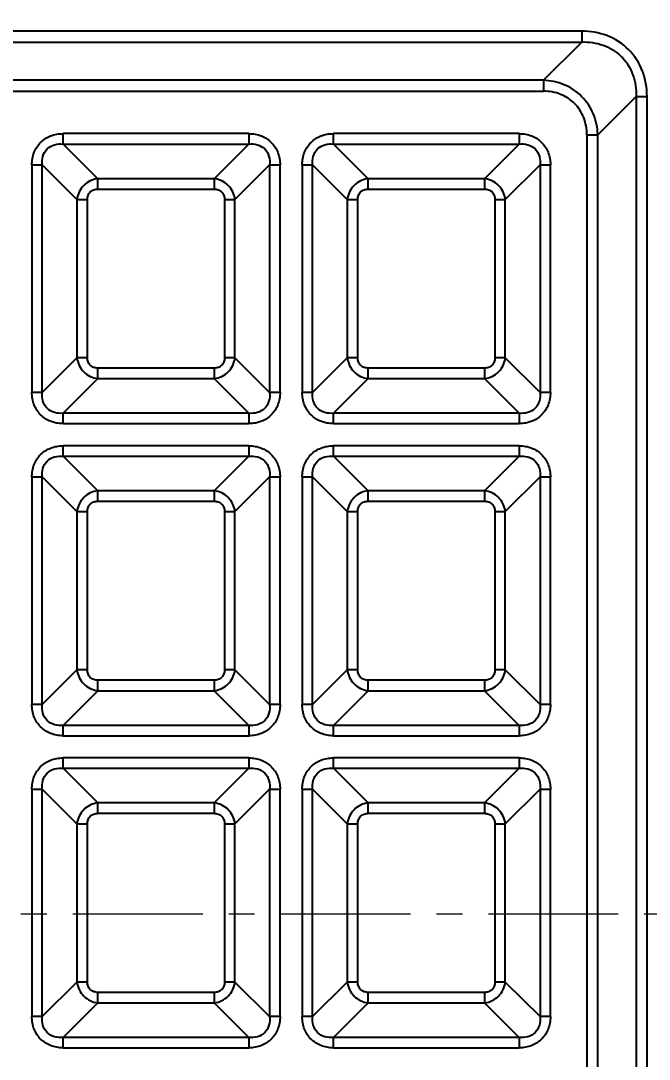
# Model space of a CAD drawing. Header units: millimetres. Extents: x -174 to 1895, y -261 to 458.
# Drawn here: x 1181.3 to 1233.8, y 182.8 to 269.8 of the extents above; entities that cross this region are included whole.
import ezdxf

# ---------------------------------------------------------------- set-up
doc = ezdxf.new("R2010")
doc.units = ezdxf.units.MM
doc.header["$LTSCALE"] = 16.335
doc.header["$PDMODE"] = 3
doc.header["$PDSIZE"] = 0.3125
doc.linetypes.add('CENTER', pattern=[0.6, 0.375, -0.075, 0.075, -0.075])
doc.layers.get('Defpoints').update_dxf_attribs({"linetype": 'CONTINUOUS'})
doc.layers.add('250', color=7, linetype='CONTINUOUS')
doc.layers.add('center', color=1, linetype='CENTER', lineweight=9)
doc.layers.add('dim', color=82, linetype='CONTINUOUS', lineweight=9)
doc.styles.get("Standard").update_dxf_attribs({"font": 'txt', "width": 0.8})
doc.dimstyles.get("Standard").update_dxf_attribs({"dimtxt": 0.15625, "dimasz": 0.1875, "dimexe": 0.125, "dimexo": 0.0625, "dimtad": 0, "dimtih": 1, "dimtoh": 1, "dimdsep": 46, "dimtxsty": 'Standard', "dimcen": 0.09, "dimadec": 0, "dimazin": 0, "dimtp": 0.01, "dimtm": 0.01, "dimtfac": 1, "dimtofl": 0, "dimtmove": 0, "dimatfit": 3, "dimfxl": 0, "dimtolj": 1, "dimarcsym": 0})

# ---------------------------------------------------------------- blocks, each defined once
blk = doc.blocks.new('*D69')
at = {"layer": 'Defpoints', "color": 0}
for p in [(1052.86, 267.497), (1085.162, 267.497), (1234.028, 194.997)]:
    blk.add_point(p, dxfattribs=at)
at = {"layer": 'dim', "color": 6, "lineweight": -2}
blk.add_line((1085.162, 267.497), (1052.86, 267.497), dxfattribs=at)
at = {"layer": 'dim', "color": 4, "insert": (1049.027, 267.497), "char_height": 2.5, "attachment_point": 5}
blk.add_mtext('\\A1;72.50', dxfattribs=at)
blk = doc.blocks.new('*D70')
at = {"layer": 'Defpoints', "color": 0}
for p in [(1052.86, 231.497), (1085.162, 231.497), (1234.028, 194.997)]:
    blk.add_point(p, dxfattribs=at)
at = {"layer": 'dim', "color": 6, "lineweight": -2}
blk.add_line((1085.162, 231.497), (1052.86, 231.497), dxfattribs=at)
at = {"layer": 'dim', "color": 4, "insert": (1049.027, 231.497), "char_height": 2.5, "attachment_point": 5}
blk.add_mtext('\\A1;36.50', dxfattribs=at)
blk = doc.blocks.new('*D71')
at = {"layer": 'Defpoints', "color": 0}
for p in [(1052.86, 194.997), (1077.207, 194.997), (1234.028, 194.997)]:
    blk.add_point(p, dxfattribs=at)
at = {"layer": 'dim', "color": 6, "lineweight": -2}
blk.add_line((1077.207, 194.997), (1052.86, 194.997), dxfattribs=at)
at = {"layer": 'dim', "color": 4, "insert": (1050.36, 194.997), "char_height": 2.5, "attachment_point": 5}
blk.add_mtext('\\A1;0.00', dxfattribs=at)
blk = doc.blocks.new('*D72')
at = {"layer": 'Defpoints', "color": 0}
for p in [(1089.028, 347.298), (1089.028, 235.75), (1234.028, 194.997)]:
    blk.add_point(p, dxfattribs=at)
at = {"layer": 'dim', "color": 6, "lineweight": -2}
blk.add_line((1089.028, 235.75), (1089.028, 347.298), dxfattribs=at)
at = {"layer": 'dim', "color": 4, "insert": (1089.028, 351.632), "char_height": 2.5, "attachment_point": 5, "rotation": 90}
blk.add_mtext('\\A1;145.00', dxfattribs=at)
blk = doc.blocks.new('*D73')
at = {"layer": 'Defpoints', "color": 0}
for p in [(1234.028, 347.298), (1234.028, 319.956), (1234.028, 194.997)]:
    blk.add_point(p, dxfattribs=at)
at = {"layer": 'dim', "color": 6, "lineweight": -2}
blk.add_line((1234.028, 319.956), (1234.028, 347.298), dxfattribs=at)
at = {"layer": 'dim', "color": 4, "insert": (1234.028, 349.798), "char_height": 2.5, "attachment_point": 5, "rotation": 90}
blk.add_mtext('\\A1;0.00', dxfattribs=at)

msp = doc.modelspace()

# ---------------------------------------------------------------- linework, layer by layer
at = {"layer": '250', "color": 7, "linetype": 'Continuous'}
for p, q in [((1228.198, 268.884), (1134.332, 268.884)), ((1228.198, 268.884), (1228.198, 267.973)), ((1134.332, 267.973), (1228.198, 267.973)), ((1224.99, 264.766), (1228.198, 267.973)), ((1224.99, 264.766), (1137.54, 264.766)), ((1224.99, 264.766), (1224.99, 263.855)), ((1137.54, 263.855), (1224.99, 263.855)), ((1232.752, 263.419), (1229.544, 260.211)), ((1232.752, 263.419), (1232.752, 154.479)), ((1232.752, 263.419), (1233.663, 263.419)), ((1233.663, 154.479), (1233.663, 263.419)), ((1184.823, 259.431), (1184.823, 260.301)), ((1200.359, 260.301), (1184.823, 260.301)), ((1200.359, 260.301), (1200.359, 259.431)), ((1207.436, 259.431), (1207.436, 260.301)), ((1222.971, 260.301), (1207.436, 260.301)), ((1222.971, 260.301), (1222.971, 259.431)), ((1228.633, 260.211), (1228.633, 157.687)), ((1228.633, 260.211), (1229.544, 260.211)), ((1229.544, 157.687), (1229.544, 260.211)), ((1184.823, 259.431), (1187.724, 256.53)), ((1184.823, 259.431), (1200.359, 259.431)), ((1197.458, 256.53), (1200.359, 259.431)), ((1207.436, 259.431), (1210.337, 256.53)), ((1207.436, 259.431), (1222.971, 259.431)), ((1220.07, 256.53), (1222.971, 259.431)), ((1182.212, 257.69), (1182.212, 238.637)), ((1182.212, 257.69), (1183.082, 257.69)), ((1183.082, 238.637), (1183.082, 257.69)), ((1185.984, 254.789), (1183.082, 257.69)), ((1202.1, 257.69), (1199.198, 254.789)), ((1202.1, 257.69), (1202.1, 238.637)), ((1202.1, 257.69), (1202.97, 257.69)), ((1202.97, 238.637), (1202.97, 257.69)), ((1204.825, 257.69), (1204.825, 238.637)), ((1204.825, 257.69), (1205.695, 257.69)), ((1205.695, 238.637), (1205.695, 257.69)), ((1208.596, 254.789), (1205.695, 257.69)), ((1224.712, 257.69), (1221.811, 254.789)), ((1224.712, 257.69), (1224.712, 238.637)), ((1224.712, 257.69), (1225.582, 257.69)), ((1225.582, 238.637), (1225.582, 257.69)), ((1187.724, 255.66), (1187.724, 256.53)), ((1197.458, 256.53), (1187.724, 256.53)), ((1197.458, 256.53), (1197.458, 255.66)), ((1210.337, 255.66), (1210.337, 256.53)), ((1220.07, 256.53), (1210.337, 256.53)), ((1220.07, 256.53), (1220.07, 255.66)), ((1187.724, 255.66), (1197.458, 255.66)), ((1210.337, 255.66), (1220.07, 255.66)), ((1185.984, 254.789), (1185.984, 241.538)), ((1185.984, 254.789), (1186.854, 254.789)), ((1186.854, 241.538), (1186.854, 254.789)), ((1198.328, 254.789), (1198.328, 241.538)), ((1198.328, 254.789), (1199.198, 254.789)), ((1199.198, 241.538), (1199.198, 254.789)), ((1208.596, 254.789), (1208.596, 241.538)), ((1208.596, 254.789), (1209.466, 254.789)), ((1209.466, 241.538), (1209.466, 254.789)), ((1220.941, 254.789), (1220.941, 241.538)), ((1220.941, 254.789), (1221.811, 254.789)), ((1221.811, 241.538), (1221.811, 254.789)), ((1183.082, 238.637), (1185.984, 241.538)), ((1186.854, 241.538), (1185.984, 241.538)), ((1199.198, 241.538), (1198.328, 241.538)), ((1199.198, 241.538), (1202.1, 238.637)), ((1205.695, 238.637), (1208.596, 241.538)), ((1209.466, 241.538), (1208.596, 241.538)), ((1221.811, 241.538), (1220.941, 241.538)), ((1221.811, 241.538), (1224.712, 238.637)), ((1187.724, 239.798), (1187.724, 240.668)), ((1197.458, 240.668), (1187.724, 240.668)), ((1197.458, 240.668), (1197.458, 239.798)), ((1210.337, 239.798), (1210.337, 240.668)), ((1220.07, 240.668), (1210.337, 240.668)), ((1220.07, 240.668), (1220.07, 239.798)), ((1187.724, 239.798), (1184.823, 236.896)), ((1187.724, 239.798), (1197.458, 239.798)), ((1200.359, 236.896), (1197.458, 239.798)), ((1210.337, 239.798), (1207.436, 236.896)), ((1210.337, 239.798), (1220.07, 239.798)), ((1222.971, 236.896), (1220.07, 239.798)), ((1183.082, 238.637), (1182.212, 238.637)), ((1202.97, 238.637), (1202.1, 238.637)), ((1205.695, 238.637), (1204.825, 238.637)), ((1225.582, 238.637), (1224.712, 238.637)), ((1184.823, 236.026), (1184.823, 236.896)), ((1200.359, 236.896), (1184.823, 236.896)), ((1200.359, 236.896), (1200.359, 236.026)), ((1207.436, 236.026), (1207.436, 236.896)), ((1222.971, 236.896), (1207.436, 236.896)), ((1222.971, 236.896), (1222.971, 236.026)), ((1184.823, 236.026), (1200.359, 236.026)), ((1207.436, 236.026), (1222.971, 236.026)), ((1184.823, 233.301), (1184.823, 234.171)), ((1200.359, 234.171), (1184.823, 234.171)), ((1200.359, 234.171), (1200.359, 233.301)), ((1207.436, 233.301), (1207.436, 234.171)), ((1222.971, 234.171), (1207.436, 234.171)), ((1222.971, 234.171), (1222.971, 233.301)), ((1184.823, 233.301), (1187.724, 230.4)), ((1184.823, 233.301), (1200.359, 233.301)), ((1197.458, 230.4), (1200.359, 233.301)), ((1207.436, 233.301), (1210.337, 230.4)), ((1207.436, 233.301), (1222.971, 233.301)), ((1220.07, 230.4), (1222.971, 233.301)), ((1182.212, 231.56), (1182.212, 212.507)), ((1182.212, 231.56), (1183.082, 231.56)), ((1183.082, 212.507), (1183.082, 231.56)), ((1185.984, 228.659), (1183.082, 231.56)), ((1202.1, 231.56), (1199.198, 228.659)), ((1202.1, 231.56), (1202.1, 212.507)), ((1202.1, 231.56), (1202.97, 231.56)), ((1202.97, 212.507), (1202.97, 231.56)), ((1204.825, 231.56), (1204.825, 212.507)), ((1204.825, 231.56), (1205.695, 231.56)), ((1205.695, 212.507), (1205.695, 231.56)), ((1208.596, 228.659), (1205.695, 231.56)), ((1224.712, 231.56), (1221.811, 228.659)), ((1224.712, 231.56), (1224.712, 212.507)), ((1224.712, 231.56), (1225.582, 231.56)), ((1225.582, 212.507), (1225.582, 231.56)), ((1187.724, 229.53), (1187.724, 230.4)), ((1197.458, 230.4), (1187.724, 230.4)), ((1197.458, 230.4), (1197.458, 229.53)), ((1210.337, 229.53), (1210.337, 230.4)), ((1220.07, 230.4), (1210.337, 230.4)), ((1220.07, 230.4), (1220.07, 229.53)), ((1187.724, 229.53), (1197.458, 229.53)), ((1210.337, 229.53), (1220.07, 229.53)), ((1185.984, 228.659), (1185.984, 215.408)), ((1185.984, 228.659), (1186.854, 228.659)), ((1186.854, 215.408), (1186.854, 228.659)), ((1198.328, 228.659), (1198.328, 215.408)), ((1198.328, 228.659), (1199.198, 228.659)), ((1199.198, 215.408), (1199.198, 228.659)), ((1208.596, 228.659), (1208.596, 215.408)), ((1208.596, 228.659), (1209.466, 228.659)), ((1209.466, 215.408), (1209.466, 228.659)), ((1220.941, 228.659), (1220.941, 215.408)), ((1220.941, 228.659), (1221.811, 228.659)), ((1221.811, 215.408), (1221.811, 228.659)), ((1183.082, 212.507), (1185.984, 215.408)), ((1186.854, 215.408), (1185.984, 215.408)), ((1199.198, 215.408), (1198.328, 215.408)), ((1199.198, 215.408), (1202.1, 212.507)), ((1205.695, 212.507), (1208.596, 215.408)), ((1209.466, 215.408), (1208.596, 215.408)), ((1221.811, 215.408), (1220.941, 215.408)), ((1221.811, 215.408), (1224.712, 212.507)), ((1187.724, 213.668), (1187.724, 214.538)), ((1197.458, 214.538), (1187.724, 214.538)), ((1197.458, 214.538), (1197.458, 213.668)), ((1210.337, 213.668), (1210.337, 214.538)), ((1220.07, 214.538), (1210.337, 214.538)), ((1220.07, 214.538), (1220.07, 213.668)), ((1187.724, 213.668), (1184.823, 210.766)), ((1187.724, 213.668), (1197.458, 213.668)), ((1200.359, 210.766), (1197.458, 213.668)), ((1210.337, 213.668), (1207.436, 210.766)), ((1210.337, 213.668), (1220.07, 213.668)), ((1222.971, 210.766), (1220.07, 213.668)), ((1183.082, 212.507), (1182.212, 212.507)), ((1202.97, 212.507), (1202.1, 212.507)), ((1205.695, 212.507), (1204.825, 212.507)), ((1225.582, 212.507), (1224.712, 212.507)), ((1184.823, 209.896), (1184.823, 210.766)), ((1200.359, 210.766), (1184.823, 210.766)), ((1200.359, 210.766), (1200.359, 209.896)), ((1207.436, 209.896), (1207.436, 210.766)), ((1222.971, 210.766), (1207.436, 210.766)), ((1222.971, 210.766), (1222.971, 209.896)), ((1184.823, 209.896), (1200.359, 209.896)), ((1207.436, 209.896), (1222.971, 209.896)), ((1184.823, 207.171), (1184.823, 208.041)), ((1200.359, 208.041), (1184.823, 208.041)), ((1200.359, 208.041), (1200.359, 207.171)), ((1207.436, 207.171), (1207.436, 208.041)), ((1222.971, 208.041), (1207.436, 208.041)), ((1222.971, 208.041), (1222.971, 207.171)), ((1184.823, 207.171), (1187.724, 204.27)), ((1184.823, 207.171), (1200.359, 207.171)), ((1197.458, 204.27), (1200.359, 207.171)), ((1207.436, 207.171), (1210.337, 204.27)), ((1207.436, 207.171), (1222.971, 207.171)), ((1220.07, 204.27), (1222.971, 207.171)), ((1182.212, 205.43), (1182.212, 186.377)), ((1182.212, 205.43), (1183.082, 205.43)), ((1183.082, 186.377), (1183.082, 205.43)), ((1185.984, 202.529), (1183.082, 205.43)), ((1202.1, 205.43), (1199.198, 202.529)), ((1202.1, 205.43), (1202.1, 186.377)), ((1202.1, 205.43), (1202.97, 205.43)), ((1202.97, 186.377), (1202.97, 205.43)), ((1204.825, 205.43), (1204.825, 186.377)), ((1204.825, 205.43), (1205.695, 205.43)), ((1205.695, 186.377), (1205.695, 205.43)), ((1208.596, 202.529), (1205.695, 205.43)), ((1224.712, 205.43), (1221.811, 202.529)), ((1224.712, 205.43), (1224.712, 186.377)), ((1224.712, 205.43), (1225.582, 205.43)), ((1225.582, 186.377), (1225.582, 205.43)), ((1187.724, 203.4), (1187.724, 204.27)), ((1197.458, 204.27), (1187.724, 204.27)), ((1197.458, 204.27), (1197.458, 203.4)), ((1210.337, 203.4), (1210.337, 204.27)), ((1220.07, 204.27), (1210.337, 204.27)), ((1220.07, 204.27), (1220.07, 203.4)), ((1187.724, 203.4), (1197.458, 203.4)), ((1210.337, 203.4), (1220.07, 203.4)), ((1185.984, 202.529), (1185.984, 189.278)), ((1185.984, 202.529), (1186.854, 202.529)), ((1186.854, 189.278), (1186.854, 202.529)), ((1198.328, 202.529), (1198.328, 189.278)), ((1198.328, 202.529), (1199.198, 202.529)), ((1199.198, 189.278), (1199.198, 202.529)), ((1208.596, 202.529), (1208.596, 189.278)), ((1208.596, 202.529), (1209.466, 202.529)), ((1209.466, 189.278), (1209.466, 202.529)), ((1220.941, 202.529), (1220.941, 189.278)), ((1220.941, 202.529), (1221.811, 202.529)), ((1221.811, 189.278), (1221.811, 202.529)), ((1183.082, 186.377), (1185.984, 189.278)), ((1186.854, 189.278), (1185.984, 189.278)), ((1199.198, 189.278), (1198.328, 189.278)), ((1199.198, 189.278), (1202.1, 186.377)), ((1205.695, 186.377), (1208.596, 189.278)), ((1209.466, 189.278), (1208.596, 189.278)), ((1221.811, 189.278), (1220.941, 189.278)), ((1221.811, 189.278), (1224.712, 186.377)), ((1187.724, 187.538), (1187.724, 188.408)), ((1197.458, 188.408), (1187.724, 188.408)), ((1197.458, 188.408), (1197.458, 187.538)), ((1210.337, 187.538), (1210.337, 188.408)), ((1220.07, 188.408), (1210.337, 188.408)), ((1220.07, 188.408), (1220.07, 187.538)), ((1187.724, 187.538), (1184.823, 184.636)), ((1187.724, 187.538), (1197.458, 187.538)), ((1200.359, 184.636), (1197.458, 187.538)), ((1210.337, 187.538), (1207.436, 184.636)), ((1210.337, 187.538), (1220.07, 187.538)), ((1222.971, 184.636), (1220.07, 187.538)), ((1183.082, 186.377), (1182.212, 186.377)), ((1202.97, 186.377), (1202.1, 186.377)), ((1205.695, 186.377), (1204.825, 186.377)), ((1225.582, 186.377), (1224.712, 186.377)), ((1184.823, 183.766), (1184.823, 184.636)), ((1200.359, 184.636), (1184.823, 184.636)), ((1200.359, 184.636), (1200.359, 183.766)), ((1207.436, 183.766), (1207.436, 184.636)), ((1222.971, 184.636), (1207.436, 184.636)), ((1222.971, 184.636), (1222.971, 183.766)), ((1184.823, 183.766), (1200.359, 183.766)), ((1207.436, 183.766), (1222.971, 183.766))]:
    msp.add_line(p, q, dxfattribs=at)
for points, knots in [([(1233.663, 263.419), (1233.655, 263.779), (1233.596, 264.499), (1233.23, 265.895), (1232.223, 267.446), (1230.367, 268.653), (1228.914, 268.87), (1228.198, 268.884)], [0, 0, 0, 0, 0.125487, 0.250842, 0.50051, 0.750085, 1, 1, 1, 1]), ([(1228.198, 267.973), (1228.802, 267.992), (1229.729, 267.868), (1230.829, 267.341), (1231.549, 266.769), (1232.121, 266.05), (1232.646, 264.95), (1232.771, 264.023), (1232.752, 263.419)], [0, 0, 0, 0, 0.249358, 0.374695, 0.500086, 0.625488, 0.750756, 1, 1, 1, 1]), ([(1229.544, 260.211), (1229.527, 260.801), (1229.284, 261.988), (1228.281, 263.503), (1226.766, 264.505), (1225.58, 264.748), (1224.99, 264.766)], [0, 0, 0, 0, 0.24998, 0.500039, 0.750072, 1, 1, 1, 1]), ([(1228.633, 260.211), (1228.633, 260.7), (1228.463, 261.665), (1227.676, 262.897), (1226.444, 263.684), (1225.478, 263.855), (1224.99, 263.855)], [0, 0, 0, 0, 0.255707, 0.5, 0.744293, 1, 1, 1, 1]), ([(1182.212, 257.69), (1182.212, 258.046), (1182.33, 258.741), (1182.896, 259.617), (1183.772, 260.184), (1184.467, 260.301), (1184.823, 260.301)], [0, 0, 0, 0, 0.259814, 0.5, 0.740186, 1, 1, 1, 1]), ([(1200.359, 260.301), (1200.715, 260.301), (1201.41, 260.184), (1202.286, 259.617), (1202.852, 258.741), (1202.97, 258.046), (1202.97, 257.69)], [0, 0, 0, 0, 0.259814, 0.5, 0.740186, 1, 1, 1, 1]), ([(1204.825, 257.69), (1204.825, 258.046), (1204.942, 258.741), (1205.509, 259.617), (1206.385, 260.184), (1207.08, 260.301), (1207.436, 260.301)], [0, 0, 0, 0, 0.259814, 0.5, 0.740186, 1, 1, 1, 1]), ([(1222.971, 260.301), (1223.327, 260.301), (1224.022, 260.184), (1224.898, 259.617), (1225.465, 258.741), (1225.582, 258.046), (1225.582, 257.69)], [0, 0, 0, 0, 0.259814, 0.5, 0.740186, 1, 1, 1, 1]), ([(1183.082, 257.69), (1183.061, 257.927), (1183.085, 258.414), (1183.442, 259.071), (1184.1, 259.43), (1184.586, 259.452), (1184.823, 259.431)], [0, 0, 0, 0, 0.249813, 0.500004, 0.750208, 1, 1, 1, 1]), ([(1200.359, 259.431), (1200.596, 259.452), (1201.082, 259.428), (1201.74, 259.071), (1202.098, 258.414), (1202.121, 257.927), (1202.1, 257.69)], [0, 0, 0, 0, 0.249813, 0.500005, 0.750209, 1, 1, 1, 1]), ([(1205.695, 257.69), (1205.673, 257.927), (1205.698, 258.414), (1206.055, 259.071), (1206.712, 259.43), (1207.199, 259.452), (1207.436, 259.431)], [0, 0, 0, 0, 0.249813, 0.500004, 0.750208, 1, 1, 1, 1]), ([(1222.971, 259.431), (1223.208, 259.452), (1223.695, 259.428), (1224.353, 259.071), (1224.711, 258.414), (1224.733, 257.927), (1224.712, 257.69)], [0, 0, 0, 0, 0.249813, 0.500005, 0.750209, 1, 1, 1, 1]), ([(1187.724, 256.53), (1187.506, 256.506), (1187.072, 256.383), (1186.521, 255.992), (1186.13, 255.442), (1186.007, 255.008), (1185.984, 254.789)], [0, 0, 0, 0, 0.248809, 0.500005, 0.751202, 1, 1, 1, 1]), ([(1199.198, 254.789), (1199.175, 255.008), (1199.052, 255.442), (1198.661, 255.992), (1198.11, 256.383), (1197.676, 256.506), (1197.458, 256.53)], [0, 0, 0, 0, 0.248809, 0.500005, 0.751202, 1, 1, 1, 1]), ([(1210.337, 256.53), (1210.118, 256.506), (1209.684, 256.383), (1209.134, 255.992), (1208.743, 255.442), (1208.62, 255.008), (1208.596, 254.789)], [0, 0, 0, 0, 0.248809, 0.500005, 0.751202, 1, 1, 1, 1]), ([(1221.811, 254.789), (1221.788, 255.008), (1221.664, 255.442), (1221.273, 255.992), (1220.723, 256.383), (1220.289, 256.506), (1220.07, 256.53)], [0, 0, 0, 0, 0.248809, 0.500005, 0.751202, 1, 1, 1, 1]), ([(1186.854, 254.789), (1186.859, 254.904), (1186.889, 255.135), (1187.079, 255.435), (1187.379, 255.624), (1187.61, 255.657), (1187.724, 255.66)], [0, 0, 0, 0, 0.250475, 0.500188, 0.749915, 1, 1, 1, 1]), ([(1197.458, 255.66), (1197.572, 255.655), (1197.804, 255.624), (1198.104, 255.435), (1198.292, 255.135), (1198.325, 254.904), (1198.328, 254.789)], [0, 0, 0, 0, 0.250475, 0.500188, 0.749915, 1, 1, 1, 1]), ([(1209.466, 254.789), (1209.471, 254.904), (1209.502, 255.135), (1209.691, 255.435), (1209.991, 255.624), (1210.222, 255.657), (1210.337, 255.66)], [0, 0, 0, 0, 0.250475, 0.500188, 0.749915, 1, 1, 1, 1]), ([(1220.07, 255.66), (1220.185, 255.655), (1220.416, 255.624), (1220.716, 255.435), (1220.905, 255.135), (1220.938, 254.904), (1220.941, 254.789)], [0, 0, 0, 0, 0.250475, 0.500188, 0.749915, 1, 1, 1, 1]), ([(1185.984, 241.538), (1186.007, 241.32), (1186.13, 240.886), (1186.521, 240.335), (1187.072, 239.944), (1187.506, 239.821), (1187.724, 239.798)], [0, 0, 0, 0, 0.248809, 0.500005, 0.751202, 1, 1, 1, 1]), ([(1187.724, 240.668), (1187.61, 240.673), (1187.378, 240.703), (1187.078, 240.893), (1186.89, 241.192), (1186.857, 241.424), (1186.854, 241.538)], [0, 0, 0, 0, 0.250475, 0.500188, 0.749915, 1, 1, 1, 1]), ([(1198.328, 241.538), (1198.323, 241.424), (1198.293, 241.192), (1198.103, 240.892), (1197.803, 240.704), (1197.572, 240.671), (1197.458, 240.668)], [0, 0, 0, 0, 0.250475, 0.500188, 0.749915, 1, 1, 1, 1]), ([(1197.458, 239.798), (1197.676, 239.821), (1198.11, 239.944), (1198.661, 240.335), (1199.052, 240.886), (1199.175, 241.32), (1199.198, 241.538)], [0, 0, 0, 0, 0.248809, 0.500005, 0.751202, 1, 1, 1, 1]), ([(1208.596, 241.538), (1208.619, 241.32), (1208.743, 240.886), (1209.134, 240.335), (1209.684, 239.944), (1210.118, 239.821), (1210.337, 239.798)], [0, 0, 0, 0, 0.248809, 0.500005, 0.751202, 1, 1, 1, 1]), ([(1210.337, 240.668), (1210.222, 240.673), (1209.991, 240.703), (1209.691, 240.893), (1209.502, 241.192), (1209.469, 241.424), (1209.466, 241.538)], [0, 0, 0, 0, 0.250475, 0.500188, 0.749915, 1, 1, 1, 1]), ([(1220.941, 241.538), (1220.936, 241.424), (1220.905, 241.192), (1220.716, 240.892), (1220.416, 240.704), (1220.185, 240.671), (1220.07, 240.668)], [0, 0, 0, 0, 0.250475, 0.500188, 0.749915, 1, 1, 1, 1]), ([(1220.07, 239.798), (1220.289, 239.821), (1220.723, 239.944), (1221.273, 240.335), (1221.664, 240.886), (1221.787, 241.32), (1221.811, 241.538)], [0, 0, 0, 0, 0.248809, 0.500005, 0.751202, 1, 1, 1, 1]), ([(1184.823, 236.026), (1184.467, 236.026), (1183.772, 236.144), (1182.896, 236.71), (1182.33, 237.586), (1182.212, 238.281), (1182.212, 238.637)], [0, 0, 0, 0, 0.259814, 0.5, 0.740186, 1, 1, 1, 1]), ([(1184.823, 236.896), (1184.586, 236.875), (1184.1, 236.899), (1183.442, 237.256), (1183.084, 237.914), (1183.061, 238.4), (1183.082, 238.637)], [0, 0, 0, 0, 0.249813, 0.500004, 0.750208, 1, 1, 1, 1]), ([(1202.1, 238.637), (1202.121, 238.4), (1202.097, 237.914), (1201.74, 237.256), (1201.082, 236.898), (1200.596, 236.875), (1200.359, 236.896)], [0, 0, 0, 0, 0.249813, 0.500005, 0.750209, 1, 1, 1, 1]), ([(1202.97, 238.637), (1202.97, 238.281), (1202.852, 237.586), (1202.286, 236.71), (1201.41, 236.144), (1200.715, 236.026), (1200.359, 236.026)], [0, 0, 0, 0, 0.259814, 0.5, 0.740186, 1, 1, 1, 1]), ([(1207.436, 236.026), (1207.08, 236.026), (1206.385, 236.144), (1205.509, 236.71), (1204.942, 237.586), (1204.825, 238.281), (1204.825, 238.637)], [0, 0, 0, 0, 0.259814, 0.5, 0.740186, 1, 1, 1, 1]), ([(1207.436, 236.896), (1207.199, 236.875), (1206.712, 236.899), (1206.054, 237.256), (1205.696, 237.914), (1205.674, 238.4), (1205.695, 238.637)], [0, 0, 0, 0, 0.249813, 0.500004, 0.750208, 1, 1, 1, 1]), ([(1224.712, 238.637), (1224.734, 238.4), (1224.709, 237.914), (1224.352, 237.256), (1223.695, 236.898), (1223.208, 236.875), (1222.971, 236.896)], [0, 0, 0, 0, 0.249813, 0.500005, 0.750209, 1, 1, 1, 1]), ([(1225.582, 238.637), (1225.582, 238.281), (1225.465, 237.586), (1224.898, 236.71), (1224.022, 236.144), (1223.327, 236.026), (1222.971, 236.026)], [0, 0, 0, 0, 0.259814, 0.5, 0.740186, 1, 1, 1, 1]), ([(1182.212, 231.56), (1182.212, 231.916), (1182.33, 232.611), (1182.896, 233.487), (1183.772, 234.054), (1184.467, 234.171), (1184.823, 234.171)], [0, 0, 0, 0, 0.259814, 0.5, 0.740186, 1, 1, 1, 1]), ([(1200.359, 234.171), (1200.715, 234.171), (1201.41, 234.054), (1202.286, 233.487), (1202.852, 232.611), (1202.97, 231.916), (1202.97, 231.56)], [0, 0, 0, 0, 0.259814, 0.5, 0.740186, 1, 1, 1, 1]), ([(1204.825, 231.56), (1204.825, 231.916), (1204.942, 232.611), (1205.509, 233.487), (1206.385, 234.054), (1207.08, 234.171), (1207.436, 234.171)], [0, 0, 0, 0, 0.259814, 0.5, 0.740186, 1, 1, 1, 1]), ([(1222.971, 234.171), (1223.327, 234.171), (1224.022, 234.054), (1224.898, 233.487), (1225.465, 232.611), (1225.582, 231.916), (1225.582, 231.56)], [0, 0, 0, 0, 0.259814, 0.5, 0.740186, 1, 1, 1, 1]), ([(1183.082, 231.56), (1183.061, 231.797), (1183.085, 232.284), (1183.442, 232.941), (1184.1, 233.3), (1184.586, 233.322), (1184.823, 233.301)], [0, 0, 0, 0, 0.249813, 0.500004, 0.750208, 1, 1, 1, 1]), ([(1200.359, 233.301), (1200.596, 233.322), (1201.082, 233.298), (1201.74, 232.941), (1202.098, 232.284), (1202.121, 231.797), (1202.1, 231.56)], [0, 0, 0, 0, 0.249813, 0.500005, 0.750209, 1, 1, 1, 1]), ([(1205.695, 231.56), (1205.673, 231.797), (1205.698, 232.284), (1206.055, 232.941), (1206.712, 233.3), (1207.199, 233.322), (1207.436, 233.301)], [0, 0, 0, 0, 0.249813, 0.500004, 0.750208, 1, 1, 1, 1]), ([(1222.971, 233.301), (1223.208, 233.322), (1223.695, 233.298), (1224.353, 232.941), (1224.711, 232.284), (1224.733, 231.797), (1224.712, 231.56)], [0, 0, 0, 0, 0.249813, 0.500005, 0.750209, 1, 1, 1, 1]), ([(1187.724, 230.4), (1187.506, 230.376), (1187.072, 230.253), (1186.521, 229.862), (1186.13, 229.312), (1186.007, 228.878), (1185.984, 228.659)], [0, 0, 0, 0, 0.248809, 0.500005, 0.751202, 1, 1, 1, 1]), ([(1199.198, 228.659), (1199.175, 228.878), (1199.052, 229.312), (1198.661, 229.862), (1198.11, 230.253), (1197.676, 230.376), (1197.458, 230.4)], [0, 0, 0, 0, 0.248809, 0.500005, 0.751202, 1, 1, 1, 1]), ([(1210.337, 230.4), (1210.118, 230.376), (1209.684, 230.253), (1209.134, 229.862), (1208.743, 229.312), (1208.62, 228.878), (1208.596, 228.659)], [0, 0, 0, 0, 0.248809, 0.500005, 0.751202, 1, 1, 1, 1]), ([(1221.811, 228.659), (1221.788, 228.878), (1221.664, 229.312), (1221.273, 229.862), (1220.723, 230.253), (1220.289, 230.376), (1220.07, 230.4)], [0, 0, 0, 0, 0.248809, 0.500005, 0.751202, 1, 1, 1, 1]), ([(1186.854, 228.659), (1186.859, 228.774), (1186.889, 229.005), (1187.079, 229.305), (1187.379, 229.494), (1187.61, 229.527), (1187.724, 229.53)], [0, 0, 0, 0, 0.250475, 0.500188, 0.749915, 1, 1, 1, 1]), ([(1197.458, 229.53), (1197.572, 229.525), (1197.804, 229.494), (1198.104, 229.305), (1198.292, 229.005), (1198.325, 228.774), (1198.328, 228.659)], [0, 0, 0, 0, 0.250475, 0.500188, 0.749915, 1, 1, 1, 1]), ([(1209.466, 228.659), (1209.471, 228.774), (1209.502, 229.005), (1209.691, 229.305), (1209.991, 229.494), (1210.222, 229.527), (1210.337, 229.53)], [0, 0, 0, 0, 0.250475, 0.500188, 0.749915, 1, 1, 1, 1]), ([(1220.07, 229.53), (1220.185, 229.525), (1220.416, 229.494), (1220.716, 229.305), (1220.905, 229.005), (1220.938, 228.774), (1220.941, 228.659)], [0, 0, 0, 0, 0.250475, 0.500188, 0.749915, 1, 1, 1, 1]), ([(1185.984, 215.408), (1186.007, 215.19), (1186.13, 214.756), (1186.521, 214.205), (1187.072, 213.814), (1187.506, 213.691), (1187.724, 213.668)], [0, 0, 0, 0, 0.248809, 0.500005, 0.751202, 1, 1, 1, 1]), ([(1187.724, 214.538), (1187.61, 214.543), (1187.378, 214.573), (1187.078, 214.763), (1186.89, 215.062), (1186.857, 215.294), (1186.854, 215.408)], [0, 0, 0, 0, 0.250475, 0.500188, 0.749915, 1, 1, 1, 1]), ([(1198.328, 215.408), (1198.323, 215.294), (1198.293, 215.062), (1198.103, 214.762), (1197.803, 214.574), (1197.572, 214.541), (1197.458, 214.538)], [0, 0, 0, 0, 0.250475, 0.500188, 0.749915, 1, 1, 1, 1]), ([(1197.458, 213.668), (1197.676, 213.691), (1198.11, 213.814), (1198.661, 214.205), (1199.052, 214.756), (1199.175, 215.19), (1199.198, 215.408)], [0, 0, 0, 0, 0.248809, 0.500005, 0.751202, 1, 1, 1, 1]), ([(1208.596, 215.408), (1208.619, 215.19), (1208.743, 214.756), (1209.134, 214.205), (1209.684, 213.814), (1210.118, 213.691), (1210.337, 213.668)], [0, 0, 0, 0, 0.248809, 0.500005, 0.751202, 1, 1, 1, 1]), ([(1210.337, 214.538), (1210.222, 214.543), (1209.991, 214.573), (1209.691, 214.763), (1209.502, 215.062), (1209.469, 215.294), (1209.466, 215.408)], [0, 0, 0, 0, 0.250475, 0.500188, 0.749915, 1, 1, 1, 1]), ([(1220.941, 215.408), (1220.936, 215.294), (1220.905, 215.062), (1220.716, 214.762), (1220.416, 214.574), (1220.185, 214.541), (1220.07, 214.538)], [0, 0, 0, 0, 0.250475, 0.500188, 0.749915, 1, 1, 1, 1]), ([(1220.07, 213.668), (1220.289, 213.691), (1220.723, 213.814), (1221.273, 214.205), (1221.664, 214.756), (1221.787, 215.19), (1221.811, 215.408)], [0, 0, 0, 0, 0.248809, 0.500005, 0.751202, 1, 1, 1, 1]), ([(1184.823, 209.896), (1184.467, 209.896), (1183.772, 210.014), (1182.896, 210.58), (1182.33, 211.456), (1182.212, 212.151), (1182.212, 212.507)], [0, 0, 0, 0, 0.259814, 0.5, 0.740186, 1, 1, 1, 1]), ([(1184.823, 210.766), (1184.586, 210.745), (1184.1, 210.769), (1183.442, 211.126), (1183.084, 211.784), (1183.061, 212.27), (1183.082, 212.507)], [0, 0, 0, 0, 0.249813, 0.500004, 0.750208, 1, 1, 1, 1]), ([(1202.1, 212.507), (1202.121, 212.27), (1202.097, 211.784), (1201.74, 211.126), (1201.082, 210.768), (1200.596, 210.745), (1200.359, 210.766)], [0, 0, 0, 0, 0.249813, 0.500005, 0.750209, 1, 1, 1, 1]), ([(1202.97, 212.507), (1202.97, 212.151), (1202.852, 211.456), (1202.286, 210.58), (1201.41, 210.014), (1200.715, 209.896), (1200.359, 209.896)], [0, 0, 0, 0, 0.259814, 0.5, 0.740186, 1, 1, 1, 1]), ([(1207.436, 209.896), (1207.08, 209.896), (1206.385, 210.014), (1205.509, 210.58), (1204.942, 211.456), (1204.825, 212.151), (1204.825, 212.507)], [0, 0, 0, 0, 0.259814, 0.5, 0.740186, 1, 1, 1, 1]), ([(1207.436, 210.766), (1207.199, 210.745), (1206.712, 210.769), (1206.054, 211.126), (1205.696, 211.784), (1205.674, 212.27), (1205.695, 212.507)], [0, 0, 0, 0, 0.249813, 0.500004, 0.750208, 1, 1, 1, 1]), ([(1224.712, 212.507), (1224.734, 212.27), (1224.709, 211.784), (1224.352, 211.126), (1223.695, 210.768), (1223.208, 210.745), (1222.971, 210.766)], [0, 0, 0, 0, 0.249813, 0.500005, 0.750209, 1, 1, 1, 1]), ([(1225.582, 212.507), (1225.582, 212.151), (1225.465, 211.456), (1224.898, 210.58), (1224.022, 210.014), (1223.327, 209.896), (1222.971, 209.896)], [0, 0, 0, 0, 0.259814, 0.5, 0.740186, 1, 1, 1, 1]), ([(1182.212, 205.43), (1182.212, 205.786), (1182.33, 206.481), (1182.896, 207.357), (1183.772, 207.924), (1184.467, 208.041), (1184.823, 208.041)], [0, 0, 0, 0, 0.259814, 0.5, 0.740186, 1, 1, 1, 1]), ([(1200.359, 208.041), (1200.715, 208.041), (1201.41, 207.924), (1202.286, 207.357), (1202.852, 206.481), (1202.97, 205.786), (1202.97, 205.43)], [0, 0, 0, 0, 0.259814, 0.5, 0.740186, 1, 1, 1, 1]), ([(1204.825, 205.43), (1204.825, 205.786), (1204.942, 206.481), (1205.509, 207.357), (1206.385, 207.924), (1207.08, 208.041), (1207.436, 208.041)], [0, 0, 0, 0, 0.259814, 0.5, 0.740186, 1, 1, 1, 1]), ([(1222.971, 208.041), (1223.327, 208.041), (1224.022, 207.924), (1224.898, 207.357), (1225.465, 206.481), (1225.582, 205.786), (1225.582, 205.43)], [0, 0, 0, 0, 0.259814, 0.5, 0.740186, 1, 1, 1, 1]), ([(1183.082, 205.43), (1183.061, 205.667), (1183.085, 206.154), (1183.442, 206.811), (1184.1, 207.17), (1184.586, 207.192), (1184.823, 207.171)], [0, 0, 0, 0, 0.249813, 0.500004, 0.750208, 1, 1, 1, 1]), ([(1200.359, 207.171), (1200.596, 207.192), (1201.082, 207.168), (1201.74, 206.811), (1202.098, 206.154), (1202.121, 205.667), (1202.1, 205.43)], [0, 0, 0, 0, 0.249813, 0.500005, 0.750209, 1, 1, 1, 1]), ([(1205.695, 205.43), (1205.673, 205.667), (1205.698, 206.154), (1206.055, 206.811), (1206.712, 207.17), (1207.199, 207.192), (1207.436, 207.171)], [0, 0, 0, 0, 0.249813, 0.500004, 0.750208, 1, 1, 1, 1]), ([(1222.971, 207.171), (1223.208, 207.192), (1223.695, 207.168), (1224.353, 206.811), (1224.711, 206.154), (1224.733, 205.667), (1224.712, 205.43)], [0, 0, 0, 0, 0.249813, 0.500005, 0.750209, 1, 1, 1, 1]), ([(1187.724, 204.27), (1187.506, 204.246), (1187.072, 204.123), (1186.521, 203.732), (1186.13, 203.182), (1186.007, 202.748), (1185.984, 202.529)], [0, 0, 0, 0, 0.248809, 0.500005, 0.751202, 1, 1, 1, 1]), ([(1199.198, 202.529), (1199.175, 202.748), (1199.052, 203.182), (1198.661, 203.732), (1198.11, 204.123), (1197.676, 204.246), (1197.458, 204.27)], [0, 0, 0, 0, 0.248809, 0.500005, 0.751202, 1, 1, 1, 1]), ([(1210.337, 204.27), (1210.118, 204.246), (1209.684, 204.123), (1209.134, 203.732), (1208.743, 203.182), (1208.62, 202.748), (1208.596, 202.529)], [0, 0, 0, 0, 0.248809, 0.500005, 0.751202, 1, 1, 1, 1]), ([(1221.811, 202.529), (1221.788, 202.748), (1221.664, 203.182), (1221.273, 203.732), (1220.723, 204.123), (1220.289, 204.246), (1220.07, 204.27)], [0, 0, 0, 0, 0.248809, 0.500005, 0.751202, 1, 1, 1, 1]), ([(1186.854, 202.529), (1186.859, 202.644), (1186.889, 202.875), (1187.079, 203.175), (1187.379, 203.364), (1187.61, 203.397), (1187.724, 203.4)], [0, 0, 0, 0, 0.250475, 0.500188, 0.749915, 1, 1, 1, 1]), ([(1197.458, 203.4), (1197.572, 203.395), (1197.804, 203.364), (1198.104, 203.175), (1198.292, 202.875), (1198.325, 202.644), (1198.328, 202.529)], [0, 0, 0, 0, 0.250475, 0.500188, 0.749915, 1, 1, 1, 1]), ([(1209.466, 202.529), (1209.471, 202.644), (1209.502, 202.875), (1209.691, 203.175), (1209.991, 203.364), (1210.222, 203.397), (1210.337, 203.4)], [0, 0, 0, 0, 0.250475, 0.500188, 0.749915, 1, 1, 1, 1]), ([(1220.07, 203.4), (1220.185, 203.395), (1220.416, 203.364), (1220.716, 203.175), (1220.905, 202.875), (1220.938, 202.644), (1220.941, 202.529)], [0, 0, 0, 0, 0.250475, 0.500188, 0.749915, 1, 1, 1, 1]), ([(1185.984, 189.278), (1186.007, 189.06), (1186.13, 188.626), (1186.521, 188.075), (1187.072, 187.684), (1187.506, 187.561), (1187.724, 187.538)], [0, 0, 0, 0, 0.248809, 0.500005, 0.751202, 1, 1, 1, 1]), ([(1187.724, 188.408), (1187.61, 188.413), (1187.378, 188.443), (1187.078, 188.633), (1186.89, 188.932), (1186.857, 189.164), (1186.854, 189.278)], [0, 0, 0, 0, 0.250475, 0.500188, 0.749915, 1, 1, 1, 1]), ([(1198.328, 189.278), (1198.323, 189.164), (1198.293, 188.932), (1198.103, 188.632), (1197.803, 188.444), (1197.572, 188.411), (1197.458, 188.408)], [0, 0, 0, 0, 0.250475, 0.500188, 0.749915, 1, 1, 1, 1]), ([(1197.458, 187.538), (1197.676, 187.561), (1198.11, 187.684), (1198.661, 188.075), (1199.052, 188.626), (1199.175, 189.06), (1199.198, 189.278)], [0, 0, 0, 0, 0.248809, 0.500005, 0.751202, 1, 1, 1, 1]), ([(1208.596, 189.278), (1208.619, 189.06), (1208.743, 188.626), (1209.134, 188.075), (1209.684, 187.684), (1210.118, 187.561), (1210.337, 187.538)], [0, 0, 0, 0, 0.248809, 0.500005, 0.751202, 1, 1, 1, 1]), ([(1210.337, 188.408), (1210.222, 188.413), (1209.991, 188.443), (1209.691, 188.633), (1209.502, 188.932), (1209.469, 189.164), (1209.466, 189.278)], [0, 0, 0, 0, 0.250475, 0.500188, 0.749915, 1, 1, 1, 1]), ([(1220.941, 189.278), (1220.936, 189.164), (1220.905, 188.932), (1220.716, 188.632), (1220.416, 188.444), (1220.185, 188.411), (1220.07, 188.408)], [0, 0, 0, 0, 0.250475, 0.500188, 0.749915, 1, 1, 1, 1]), ([(1220.07, 187.538), (1220.289, 187.561), (1220.723, 187.684), (1221.273, 188.075), (1221.664, 188.626), (1221.787, 189.06), (1221.811, 189.278)], [0, 0, 0, 0, 0.248809, 0.500005, 0.751202, 1, 1, 1, 1]), ([(1184.823, 183.766), (1184.467, 183.766), (1183.772, 183.884), (1182.896, 184.45), (1182.33, 185.326), (1182.212, 186.021), (1182.212, 186.377)], [0, 0, 0, 0, 0.259814, 0.5, 0.740186, 1, 1, 1, 1]), ([(1184.823, 184.636), (1184.586, 184.615), (1184.1, 184.639), (1183.442, 184.996), (1183.084, 185.654), (1183.061, 186.14), (1183.082, 186.377)], [0, 0, 0, 0, 0.249813, 0.500004, 0.750208, 1, 1, 1, 1]), ([(1202.1, 186.377), (1202.121, 186.14), (1202.097, 185.654), (1201.74, 184.996), (1201.082, 184.638), (1200.596, 184.615), (1200.359, 184.636)], [0, 0, 0, 0, 0.249813, 0.500005, 0.750209, 1, 1, 1, 1]), ([(1202.97, 186.377), (1202.97, 186.021), (1202.852, 185.326), (1202.286, 184.45), (1201.41, 183.884), (1200.715, 183.766), (1200.359, 183.766)], [0, 0, 0, 0, 0.259814, 0.5, 0.740186, 1, 1, 1, 1]), ([(1207.436, 183.766), (1207.08, 183.766), (1206.385, 183.884), (1205.509, 184.45), (1204.942, 185.326), (1204.825, 186.021), (1204.825, 186.377)], [0, 0, 0, 0, 0.259814, 0.5, 0.740186, 1, 1, 1, 1]), ([(1207.436, 184.636), (1207.199, 184.615), (1206.712, 184.639), (1206.054, 184.996), (1205.696, 185.654), (1205.674, 186.14), (1205.695, 186.377)], [0, 0, 0, 0, 0.249813, 0.500004, 0.750208, 1, 1, 1, 1]), ([(1224.712, 186.377), (1224.734, 186.14), (1224.709, 185.654), (1224.352, 184.996), (1223.695, 184.638), (1223.208, 184.615), (1222.971, 184.636)], [0, 0, 0, 0, 0.249813, 0.500005, 0.750209, 1, 1, 1, 1]), ([(1225.582, 186.377), (1225.582, 186.021), (1225.465, 185.326), (1224.898, 184.45), (1224.022, 183.884), (1223.327, 183.766), (1222.971, 183.766)], [0, 0, 0, 0, 0.259814, 0.5, 0.740186, 1, 1, 1, 1])]:
    msp.add_open_spline(points, degree=3, knots=knots, dxfattribs=at)
at = {"layer": 'center', "color": 1, "linetype": 'CENTER', "ltscale": 1.772635}
msp.add_line((1064.028, 194.997), (1404.028, 194.997), dxfattribs=at)

# ---------------------------------------------------------------- dimensions: what is measured, and where the dimension line sits
at = {"layer": 'dim'}
for feature_location, offset, dtype, origin, picture, middle in [((1089.028, 235.75), (0, 111.548), 1, (1234.028, 194.997), '*D72', (1089.028, 351.632)), ((1234.027615398, 319.955892023), (0, 27.342355314), 1, (1234.027615398, 194.996731306), '*D73', (1234.027615398, 349.798247337)), ((1085.162, 267.497), (-32.301, 0), 0, (1234.028, 194.997), '*D69', (1049.027, 267.497)), ((1085.162, 231.497), (-32.301, 0), 0, (1234.028, 194.997), '*D70', (1049.027, 231.497)), ((1077.207127149, 194.996731306), (-24.346805427, 0), 0, (1234.027615398, 194.996731306), '*D71', (1050.360321722, 194.996731306))]:
    dim = msp.add_ordinate_dim(feature_location=feature_location, offset=offset, dtype=dtype, origin=origin, dimstyle='Standard', override={"dimtxt": 2.5, "dimasz": 2, "dimexe": 0, "dimexo": 0, "dimgap": 0, "dimtih": 0, "dimtoh": 0, "dimzin": 0, "dimcen": 0, "dimclrd": 6, "dimclre": 6, "dimclrt": 4, "dimtp": 0, "dimtm": 0, "dimtzin": 0}, dxfattribs=at)
    dim.commit()
    dim.dimension.update_dxf_attribs({"geometry": picture, "text_midpoint": middle})

doc.saveas('drawing.dxf')
